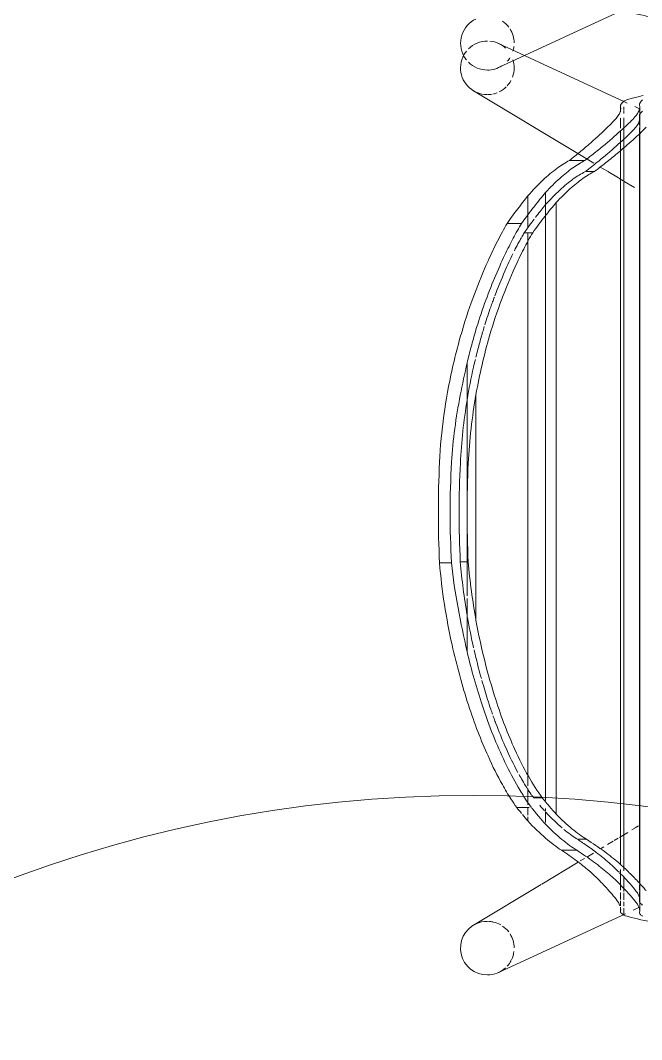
# Model space of a CAD drawing. Header units: millimetres. Extents: x 98018 to 155899, y -1987 to 21700.
# Drawn here: x 106326.3 to 106604.4, y 16188.7 to 16644.9 of the extents above; entities that cross this region are included whole.
import ezdxf

# ---------------------------------------------------------------- set-up
doc = ezdxf.new("R2010")
doc.units = ezdxf.units.MM
doc.layers.add('I-FURN-1', color=7, linetype='Continuous', lineweight=9, true_color=0xf0f0f0)

# ---------------------------------------------------------------- blocks, each defined once
blk = doc.blocks.new('Chair_IconsOfDenmark_NamNam_WoodChair - 1_186-V27-План разверток пом_ 2_49_ Этаж 2')
at = {"layer": 'I-FURN-1'}
blk.add_line((31.75, 192.92), (5.47, 249.64), dxfattribs=at)
for start, end in [(119.1056, 128.4027), (25.0917, 119.1056), (135, 180), (180, 213.0242), (307.2529, 325.2136), (228.0907, 237.5911), (252.7785, 262.9377), (270.6963, 302.3007)]:
    blk.add_arc((16.35, 254.69), 12, start, end, dxfattribs=at)
blk.add_open_spline([(25.53, 167.51), (26.11, 170.8), (27.22, 177), (29.28, 187.31), (30.48, 192.06), (31.12, 193.59)], degree=3, knots=[0, 0, 0, 0, 0.25, 0.5, 1, 1, 1, 1], dxfattribs=at)
blk = doc.blocks.new('Chair_IconsOfDenmark_NamNam_WoodChair - 1_186-V28-План разверток пом_ 2_49_ Этаж 2')
at = {"layer": 'I-FURN-1'}
for p, q in [((188.81, 270.72), (188.81, 276.1)), ((189.26, 266.79), (189.26, 263.25)), ((26.64, 260.87), (44.87, 230.55)), ((165.38, 263.74), (149.05, 263.74)), ((172.9, 263.74), (165.38, 263.74)), ((172.9, 263.74), (165.38, 263.74)), ((261.79, 263.74), (174.02, 263.74)), ((261.79, 263.74), (174.02, 263.74)), ((278.31, 263.74), (261.79, 263.74)), ((371.99, 214.14), (400.09, 260.87)), ((264.14, 259.78), (163.1, 259.78)), ((31.75, 192.92), (5.47, 249.64)), ((421.27, 249.64), (395.33, 193.66)), ((340.75, 239.38), (340.75, 245.82)), ((79.27, 235.92), (79.27, 241.51)), ((336.59, 238.17), (336.59, 234.38)), ((75.16, 236.61), (73.3, 236.61)), ((79.27, 236.61), (75.9, 236.61)), ((82.98, 236.61), (80.56, 236.61)), ((87.82, 236.61), (82.98, 236.61)), ((83.69, 234.02), (83.69, 230.18)), ((93.38, 236.61), (89.01, 236.61)), ((336.59, 236.61), (93.87, 236.61)), ((353.01, 236.61), (338.72, 236.61)), ((45.04, 230.27), (54.83, 214)), ((77.16, 228.61), (72.64, 228.61)), ((78.88, 228.61), (77.68, 228.61)), ((78.88, 228.61), (77.68, 228.61)), ((349.14, 228.61), (82.41, 228.61)), ((349.14, 228.61), (82.41, 228.61)), ((354.59, 228.61), (349.14, 228.61)), ((77.16, 223.91), (76.35, 223.91)), ((82.07, 223.91), (77.16, 223.91)), ((350.06, 223.91), (82.07, 223.91)), ((60.16, 214.64), (60.16, 221.48)), ((368.9, 211.03), (368.9, 217.96)), ((55.38, 213.09), (56.48, 211.26)), ((57.11, 210.2), (58.94, 207.17)), ((65.06, 214.31), (65.06, 210.29)), ((363.99, 206.68), (363.99, 210.74)), ((367.75, 207.09), (371.99, 214.14)), ((60.8, 204.07), (61.76, 202.48)), ((62.68, 200.94), (64.25, 198.33)), ((361.1, 196.04), (363.98, 200.83)), ((364.05, 200.95), (365.97, 204.14)), ((64.47, 197.96), (65.53, 196.21)), ((32.96, 193.59), (31.12, 193.59)), ((34.71, 195.1), (32.83, 195.1)), ((34.27, 193.59), (32.96, 193.59)), ((37.05, 193.59), (35.22, 193.59)), ((37.58, 195.1), (35.34, 195.1)), ((41.13, 193.59), (37.96, 193.59)), ((41.21, 195.1), (38.1, 195.1)), ((48.1, 193.59), (41.72, 193.59)), ((44.6, 195.1), (42.28, 195.1)), ((50.14, 195.1), (44.87, 195.1)), ((51.56, 195.1), (50.14, 195.1)), ((52.37, 193.59), (51.02, 193.59)), ((79.9, 193.59), (52.45, 193.59)), ((80.01, 195.1), (53.8, 195.1)), ((65.91, 195.58), (68.17, 191.82)), ((378.4, 193.59), (79.9, 193.59)), ((377.09, 195.1), (80.01, 195.1)), ((356.8, 188.9), (359.56, 193.48)), ((359.84, 193.94), (360.99, 195.86)), ((382.16, 195.1), (377.09, 195.1)), ((388.01, 193.59), (378.4, 193.59)), ((387.89, 195.1), (383.31, 195.1)), ((391.21, 193.59), (389.93, 193.59)), ((393.12, 195.1), (390.75, 195.1)), ((392.97, 193.59), (391.58, 193.59)), ((395.33, 193.66), (394.62, 192.13)), ((34.57, 186.84), (33.39, 189.37)), ((69.28, 189.98), (70.09, 188.62)), ((70.14, 188.54), (71.08, 186.98)), ((393, 188.63), (392.08, 186.65)), ((33.1, 186.5), (43.37, 186.5)), ((39.68, 186.6), (37.29, 186.6)), ((41.58, 186.6), (39.68, 186.6)), ((44.87, 186.6), (42.36, 186.6)), ((43.5, 186.5), (44.87, 186.5)), ((45.34, 186.5), (79.4, 186.5)), ((79.4, 186.6), (45.45, 186.6)), ((383.55, 186.6), (79.4, 186.6)), ((79.4, 186.5), (382.24, 186.5)), ((382.6, 186.5), (392.79, 186.5)), ((386.52, 186.6), (384.89, 186.6)), ((388.82, 186.6), (386.52, 186.6))]:
    blk.add_line(p, q, dxfattribs=at)
for centre, start, end in [((16.35, 254.69), 25.0917, 180), ((410.38, 254.69), 60.8944, 150.0195), ((410.38, 254.69), 51.5535, 60.8944), ((410.38, 254.69), 0, 45), ((16.35, 254.69), 0, 25.0917), ((410.38, 254.69), 157.4126, 179.0711), ((16.35, 254.69), 180, 222.767), ((16.35, 254.69), 330.2063, 347.3289), ((16.35, 254.69), 347.8882, 357.8557), ((410.38, 254.69), 180, 190.2406), ((410.38, 254.69), 193.2652, 201.2396), ((410.38, 254.69), 335.1407, 354.3629), ((16.35, 254.69), 307.2529, 325.2136), ((410.38, 254.69), 206.526, 225), ((410.38, 254.69), 317.233, 334.5361), ((16.35, 254.69), 228.0907, 242.2451), ((16.35, 254.69), 244.0927, 262.9377), ((16.35, 254.69), 270.6963, 302.3007), ((410.38, 254.69), 227.7598, 241.4145), ((410.38, 254.69), 249.8446, 269.42), ((410.38, 254.69), 270, 287.2215)]:
    blk.add_arc(centre, 12, start, end, dxfattribs=at)
for points in [[(152.06, 270.48), (158.03, 271.8), (170.13, 274.11), (182.53, 275.59), (188.81, 276.1)], [(188.81, 276.1), (196.32, 276.44), (211.32, 276.79), (226.32, 276.44), (233.81, 276.1)], [(233.81, 276.1), (240.92, 275.77), (254.94, 274.46), (268.57, 271.96), (275.29, 270.48)], [(125.2, 263.16), (129.49, 264.53), (138.25, 267.16), (147.4, 269.44), (152.06, 270.48)], [(188.81, 270.72), (181.99, 270.04), (168.54, 268.05), (155.48, 265.17), (149.05, 263.74)], [(233.81, 270.72), (226.32, 271.14), (211.32, 271.57), (196.32, 271.14), (188.81, 270.72)], [(278.31, 263.74), (273.54, 264.81), (263.88, 266.93), (248.96, 269.45), (238.89, 270.43), (233.81, 270.72)], [(275.29, 270.48), (278.25, 269.82), (284.08, 268.42), (289.76, 266.85), (292.56, 266.03)], [(165.38, 263.74), (169.3, 264.38), (177.21, 265.57), (185.23, 266.45), (189.26, 266.79)], [(189.26, 266.79), (196.63, 267.14), (211.37, 267.5), (226.11, 267.13), (233.49, 266.78)], [(233.49, 266.78), (238.27, 266.56), (247.78, 265.78), (257.14, 264.47), (261.79, 263.74)], [(292.56, 266.03), (298.36, 264.33), (309.4, 260.59), (319.28, 256.47), (323.94, 254.4)], [(102.38, 254.4), (105.82, 255.93), (113.08, 258.98), (121.04, 261.83), (125.2, 263.16)], [(149.05, 263.74), (144.92, 262.77), (136.82, 260.67), (129.02, 258.29), (125.2, 257.04)], [(146.01, 259.71), (147.3, 260.03), (148.61, 260.34), (149.92, 260.64)], [(150.77, 260.84), (155.22, 261.85), (159.76, 262.76), (164.37, 263.57)], [(189.26, 263.25), (184.83, 262.88), (176.04, 261.9), (167.39, 260.52), (163.1, 259.78)], [(233.49, 263.25), (226.11, 263.59), (211.37, 263.95), (196.63, 263.6), (189.26, 263.25)], [(264.14, 259.78), (259.11, 260.63), (248.98, 262.13), (238.68, 263), (233.49, 263.25)], [(261.79, 263.74), (266.74, 262.92), (271.6, 261.97), (276.36, 260.89)], [(276.36, 260.89), (277.54, 260.62), (278.71, 260.34), (279.88, 260.06)], [(292.56, 259.95), (290.24, 260.63), (285.54, 261.96), (280.74, 263.17), (278.31, 263.74)], [(125.2, 257.04), (120.48, 255.51), (111.5, 252.21), (103.46, 248.64), (99.67, 246.84)], [(163.1, 259.78), (156.88, 258.67), (144.76, 256.03), (133.25, 252.73), (127.65, 250.96)], [(127.65, 254.57), (129.06, 255.01), (130.47, 255.44), (131.89, 255.87)], [(131.89, 255.87), (133.28, 256.28), (134.69, 256.69), (136.1, 257.09)], [(137.09, 257.37), (138.6, 257.79), (140.12, 258.2), (141.64, 258.6)], [(141.64, 258.6), (143.09, 258.98), (144.54, 259.35), (146.01, 259.71)], [(290.35, 253.71), (286.15, 254.92), (277.57, 257.16), (268.67, 258.99), (264.14, 259.78)], [(280.89, 259.82), (282.09, 259.52), (283.28, 259.22), (284.47, 258.91)], [(284.47, 258.91), (286.45, 258.39), (288.41, 257.85), (290.35, 257.3)], [(290.35, 257.3), (290.9, 257.14), (291.45, 256.98), (292, 256.82)], [(292, 256.82), (292.85, 256.57), (293.7, 256.32), (294.53, 256.06)], [(326.66, 246.84), (323.36, 248.4), (316.43, 251.51), (304.97, 256), (296.8, 258.69), (292.56, 259.95)], [(295.33, 255.81), (298.05, 254.97), (300.69, 254.09), (303.27, 253.18)], [(127.65, 250.96), (123.57, 249.67), (115.76, 246.91), (108.66, 243.92), (105.29, 242.4)], [(119.19, 251.71), (119.59, 251.86), (120, 252.01), (120.41, 252.15)], [(121.02, 252.37), (121.75, 252.63), (122.5, 252.88), (123.25, 253.14)], [(123.25, 253.14), (124.69, 253.63), (126.16, 254.11), (127.65, 254.57)], [(321.02, 242.4), (316.48, 244.43), (306.83, 248.46), (296.03, 252.07), (290.35, 253.71)], [(303.27, 253.18), (304.06, 252.9), (304.83, 252.62), (305.6, 252.34)], [(305.6, 252.34), (306.34, 252.07), (307.07, 251.8), (307.79, 251.53)], [(308.31, 251.34), (312.16, 249.88), (315.84, 248.37), (319.37, 246.84)], [(323.94, 254.4), (327.08, 253), (333.02, 250.15), (338.29, 247.26), (340.75, 245.82)], [(94.93, 240.99), (98.5, 242.94), (102.42, 244.86), (106.7, 246.74)], [(319.37, 246.84), (322.08, 245.67), (324.66, 244.47), (327.12, 243.25)], [(340.75, 239.38), (338.65, 240.63), (334.2, 243.14), (329.26, 245.62), (326.66, 246.84)], [(79.27, 241.51), (80.51, 242.39), (81.83, 243.28), (83.22, 244.17)], [(105.29, 242.4), (100.92, 240.42), (92.95, 236.35), (86.52, 232.22), (83.69, 230.18)], [(336.59, 234.38), (334.3, 235.73), (329.41, 238.44), (323.92, 241.1), (321.02, 242.4)], [(328.52, 242.56), (330.58, 241.52), (332.54, 240.47), (334.41, 239.42)], [(340.75, 245.82), (343.08, 244.18), (347.45, 240.98), (351.25, 238.02), (353.01, 236.61)], [(73.3, 236.61), (74.22, 237.38), (75.17, 238.18), (76.17, 239)], [(76.66, 239.4), (77.5, 240.09), (78.37, 240.8), (79.27, 241.51)], [(82.79, 237.41), (81.56, 236.59), (80.38, 235.78), (79.27, 234.97)], [(85.19, 235.07), (87.12, 236.39), (89.21, 237.71), (91.46, 239.03)], [(91.46, 239.03), (92.29, 239.52), (93.14, 240.01), (94.02, 240.49)], [(334.67, 239.28), (335.32, 238.91), (335.96, 238.54), (336.59, 238.17)], [(336.59, 238.17), (337.96, 237.2), (339.27, 236.25), (340.54, 235.31)], [(354.59, 228.61), (352.65, 230.25), (348.42, 233.7), (343.43, 237.44), (340.75, 239.38)], [(60.16, 221.48), (61.59, 223.75), (65.21, 228.56), (70.35, 233.85), (73.3, 236.61)], [(83.69, 234.02), (84.12, 234.33), (84.55, 234.63), (85, 234.94)], [(350.06, 223.91), (348.18, 225.51), (344.05, 228.87), (339.2, 232.5), (336.59, 234.38)], [(340.54, 235.31), (341.24, 234.79), (341.92, 234.28), (342.58, 233.78)], [(343.33, 233.21), (343.58, 233.02), (343.82, 232.84), (344.07, 232.65)], [(353.01, 236.61), (355.65, 234.29), (360.33, 229.8), (365.59, 223.52), (367.99, 219.75), (368.9, 217.96)], [(71.82, 228.61), (69.24, 226.09), (64.72, 221.22), (61.47, 216.76), (60.16, 214.64)], [(70.19, 221.23), (72.18, 223.58), (74.5, 226.02), (77.15, 228.55)], [(77.15, 228.55), (77.17, 228.57), (77.19, 228.59), (77.21, 228.61)], [(77.76, 229.09), (78.58, 229.79), (79.42, 230.51), (80.3, 231.25)], [(83.69, 230.18), (83.25, 229.82), (82.82, 229.47), (82.4, 229.12)], [(344.07, 232.65), (345.88, 231.25), (347.57, 229.91), (349.14, 228.61)], [(349.14, 228.61), (351.56, 226.44), (353.71, 224.33), (355.6, 222.29)], [(368.9, 211.03), (368.05, 212.74), (365.85, 216.34), (361.11, 222.24), (356.93, 226.45), (354.59, 228.61)], [(76.35, 223.91), (73.86, 221.46), (69.48, 216.73), (66.33, 212.37), (65.06, 210.29)], [(363.99, 206.68), (363.16, 208.36), (361.02, 211.9), (356.41, 217.69), (352.34, 221.79), (350.06, 223.91)], [(51.05, 209.28), (52.49, 210.94), (55.45, 214.64), (58.56, 219.08), (60.16, 221.48)], [(65.27, 214.65), (66.44, 216.49), (67.85, 218.42), (69.51, 220.43)], [(355.68, 222.2), (357.54, 220.19), (359.13, 218.25), (360.49, 216.38)], [(60.16, 214.64), (58.39, 211.91), (54.94, 206.89), (51.68, 202.78), (50.1, 200.94)], [(360.62, 216.21), (361.91, 214.42), (362.98, 212.71), (363.82, 211.08)], [(368.9, 217.96), (370.21, 216.31), (372.72, 213.21), (374.99, 210.52), (376.08, 209.28)], [(65.06, 210.29), (63.22, 207.44), (59.65, 202.21), (56.28, 197.93), (54.64, 196.04)], [(60.13, 207.17), (60.77, 208.04), (61.41, 208.94), (62.07, 209.87)], [(62.07, 209.87), (63.05, 211.28), (64.04, 212.76), (65.06, 214.31)], [(363.99, 210.74), (365.45, 208.86), (368.24, 205.34), (370.75, 202.32), (371.93, 200.94)], [(377.02, 200.94), (375.82, 202.36), (373.26, 205.46), (370.4, 209.09), (368.9, 211.03)], [(45.24, 203.16), (46.17, 204.05), (48.08, 205.97), (50.05, 208.14), (51.05, 209.28)], [(55.2, 200.94), (56.75, 202.74), (58.35, 204.75), (59.99, 206.98)], [(372.48, 196.04), (371.23, 197.52), (368.56, 200.78), (365.57, 204.62), (363.99, 206.68)], [(376.08, 209.28), (378.5, 206.49), (382.87, 201.65), (386.27, 198.35), (387.72, 197.09)], [(38.29, 197.09), (39.26, 197.83), (41.39, 199.59), (43.89, 201.88), (45.24, 203.16)], [(50.1, 200.94), (49.26, 199.98), (47.62, 198.15), (46.02, 196.49), (45.24, 195.71)], [(52.67, 198.12), (53.5, 199.02), (54.34, 199.96), (55.2, 200.94)], [(371.93, 200.94), (374.33, 198.12), (378.64, 193.23), (381.97, 189.89), (383.38, 188.62)], [(388.42, 188.62), (387.01, 189.89), (383.71, 193.23), (379.42, 198.12), (377.02, 200.94)], [(35.36, 195.34), (36.23, 195.68), (37.21, 196.26), (38.29, 197.09)], [(50.29, 195.67), (51.06, 196.44), (51.84, 197.24), (52.64, 198.09)], [(387.72, 197.09), (388.02, 196.83), (388.61, 196.36), (389.15, 195.99), (389.42, 195.82)], [(31.12, 193.59), (31.28, 193.84), (31.59, 194.28), (31.88, 194.6), (32.01, 194.73)], [(32.83, 195.1), (32.91, 195.1), (32.98, 195.09), (33.06, 195.07)], [(33.06, 195.07), (33.27, 195.02), (33.49, 195), (33.72, 195)], [(45.24, 195.71), (43.71, 194.19), (40.89, 191.49), (38.55, 189.46), (37.5, 188.62)], [(46, 191.59), (46.52, 192.06), (47.06, 192.56), (47.62, 193.09)], [(47.62, 193.09), (48.42, 193.84), (49.26, 194.66), (50.14, 195.53)], [(54.64, 196.04), (53.87, 195.15), (52.35, 193.45), (50.87, 191.9), (50.14, 191.16)], [(383.78, 183.64), (382.4, 184.92), (379.13, 188.28), (374.86, 193.2), (372.48, 196.04)], [(389.42, 195.82), (390, 195.47), (391.15, 194.98), (392.28, 194.96), (392.84, 195.07)], [(392.84, 195.07), (392.93, 195.09), (393.03, 195.1), (393.12, 195.1)], [(395.4, 193.59), (395.79, 192.85), (396.6, 190.64), (397.48, 187.03), (397.95, 184.92)], [(37.5, 188.62), (36.45, 187.78), (34.56, 186.6), (33.1, 186.41), (32.47, 186.57)], [(37.49, 186.57), (38.12, 186.41), (39.59, 186.6), (41.49, 187.78), (42.55, 188.62)], [(50.14, 191.16), (48.54, 189.54), (45.6, 186.66), (43.18, 184.52), (42.09, 183.64)], [(42.55, 188.62), (43.59, 189.44), (44.74, 190.43), (46, 191.59)], [(383.38, 188.62), (383.57, 188.46), (383.75, 188.3), (383.93, 188.15)], [(383.93, 188.15), (384.11, 188.01), (384.28, 187.87), (384.45, 187.74)], [(384.45, 187.74), (385.15, 187.23), (385.83, 186.87), (386.52, 186.68)], [(389.42, 187.8), (389.26, 187.92), (388.93, 188.17), (388.6, 188.47), (388.42, 188.62)], [(393.59, 186.57), (392.9, 186.44), (391.53, 186.52), (390.12, 187.26), (389.42, 187.8)], [(32.01, 186.56), (31.81, 186.49), (31.38, 186.19), (30.87, 185.58), (30.6, 185.19)], [(32.47, 186.57), (32.39, 186.59), (32.24, 186.61), (32.09, 186.58), (32.01, 186.56)], [(35.63, 185.19), (35.89, 185.57), (36.13, 185.87), (36.36, 186.09)], [(36.36, 186.09), (36.59, 186.32), (36.8, 186.47), (37, 186.54)], [(37, 186.54), (37.08, 186.57), (37.16, 186.59), (37.24, 186.6)], [(37.24, 186.6), (37.26, 186.6), (37.27, 186.6), (37.29, 186.6)], [(37.29, 186.6), (37.36, 186.6), (37.43, 186.59), (37.49, 186.57)], [(386.52, 186.68), (386.93, 186.56), (387.34, 186.5), (387.75, 186.5)], [(387.75, 186.5), (388.02, 186.5), (388.28, 186.52), (388.55, 186.57)], [(388.55, 186.57), (388.64, 186.59), (388.73, 186.6), (388.82, 186.6)], [(388.82, 186.6), (389.11, 186.6), (389.41, 186.51), (389.72, 186.33)], [(389.72, 186.33), (390.13, 186.1), (390.55, 185.72), (390.99, 185.19)], [(393.86, 186.6), (393.77, 186.6), (393.68, 186.59), (393.59, 186.57)], [(394.76, 186.33), (394.45, 186.51), (394.15, 186.6), (393.86, 186.6)], [(396.02, 185.19), (395.59, 185.72), (395.17, 186.1), (394.76, 186.33)]]:
    blk.add_open_spline(points, degree=3, dxfattribs=at)
for points, knots in [([(83.22, 244.17), (85.18, 245.44), (90.9, 248.88), (97.68, 252.3), (102.38, 254.4)], [0.2066861, 0.2066861, 0.2066861, 0.2066861, 0.5, 1, 1, 1, 1]), ([(106.95, 246.84), (110.1, 248.21), (114.14, 249.86), (118.4, 251.43), (119.19, 251.71)], [0, 0, 0, 0, 0.5, 0.6115554, 0.6115554, 0.6115554, 0.6115554]), ([(99.67, 246.84), (95.58, 244.9), (89.63, 241.74), (84.55, 238.58), (82.79, 237.41)], [0, 0, 0, 0, 0.5, 0.7943421, 0.7943421, 0.7943421, 0.7943421]), ([(79, 234.76), (77.73, 233.71), (75.21, 231.6), (72.93, 229.61), (71.82, 228.61)], [0.032109, 0.032109, 0.032109, 0.032109, 0.5, 1, 1, 1, 1]), ([(82.4, 229.12), (81.51, 228.38), (79.39, 226.59), (77.44, 224.89), (76.35, 223.91)], [0.1605767, 0.1605767, 0.1605767, 0.1605767, 0.5, 1, 1, 1, 1]), ([(25.53, 167.51), (26.11, 170.8), (27.22, 177), (29.28, 187.31), (30.48, 192.06), (31.12, 193.59)], [0, 0, 0, 0, 0.25, 0.5, 1, 1, 1, 1]), ([(32.01, 194.73), (32.18, 194.88), (32.45, 195.05), (32.73, 195.1), (32.83, 195.1)], [0, 0, 0, 0, 0.5, 0.7895212, 0.7895212, 0.7895212, 0.7895212]), ([(393.12, 195.1), (393.43, 195.1), (394.16, 194.88), (394.94, 194.15), (395.4, 193.59)], [0.1164263, 0.1164263, 0.1164263, 0.1164263, 0.5, 1, 1, 1, 1])]:
    blk.add_open_spline(points, degree=3, knots=knots, dxfattribs=at)
blk = doc.blocks.new('Баффл акустический подвесной - 1180мм-V42-План разверток пом_ 2_49_ Этаж 2')
at = {"layer": 'I-FURN-1'}
for start in [360, 0]:
    blk.add_arc((0, 0), 590, start, 180, dxfattribs=at)

msp = doc.modelspace()

# ---------------------------------------------------------------- block references
at = {"layer": 'I-FURN-1', "rotation": 90.00000000000017}
for name, p in [('Chair_IconsOfDenmark_NamNam_WoodChair - 1_186-V27-План разверток пом_ 2_49_ Этаж 2', (106790, 16618.28)), ('Chair_IconsOfDenmark_NamNam_WoodChair - 1_186-V28-План разверток пом_ 2_49_ Этаж 2', (106790, 16213.28))]:
    msp.add_blockref(name, p, dxfattribs=at)
at = {"layer": 'I-FURN-1'}
msp.add_blockref('Баффл акустический подвесной - 1180мм-V42-План разверток пом_ 2_49_ Этаж 2', (106529, 15708), dxfattribs=at)

doc.saveas('drawing.dxf')
